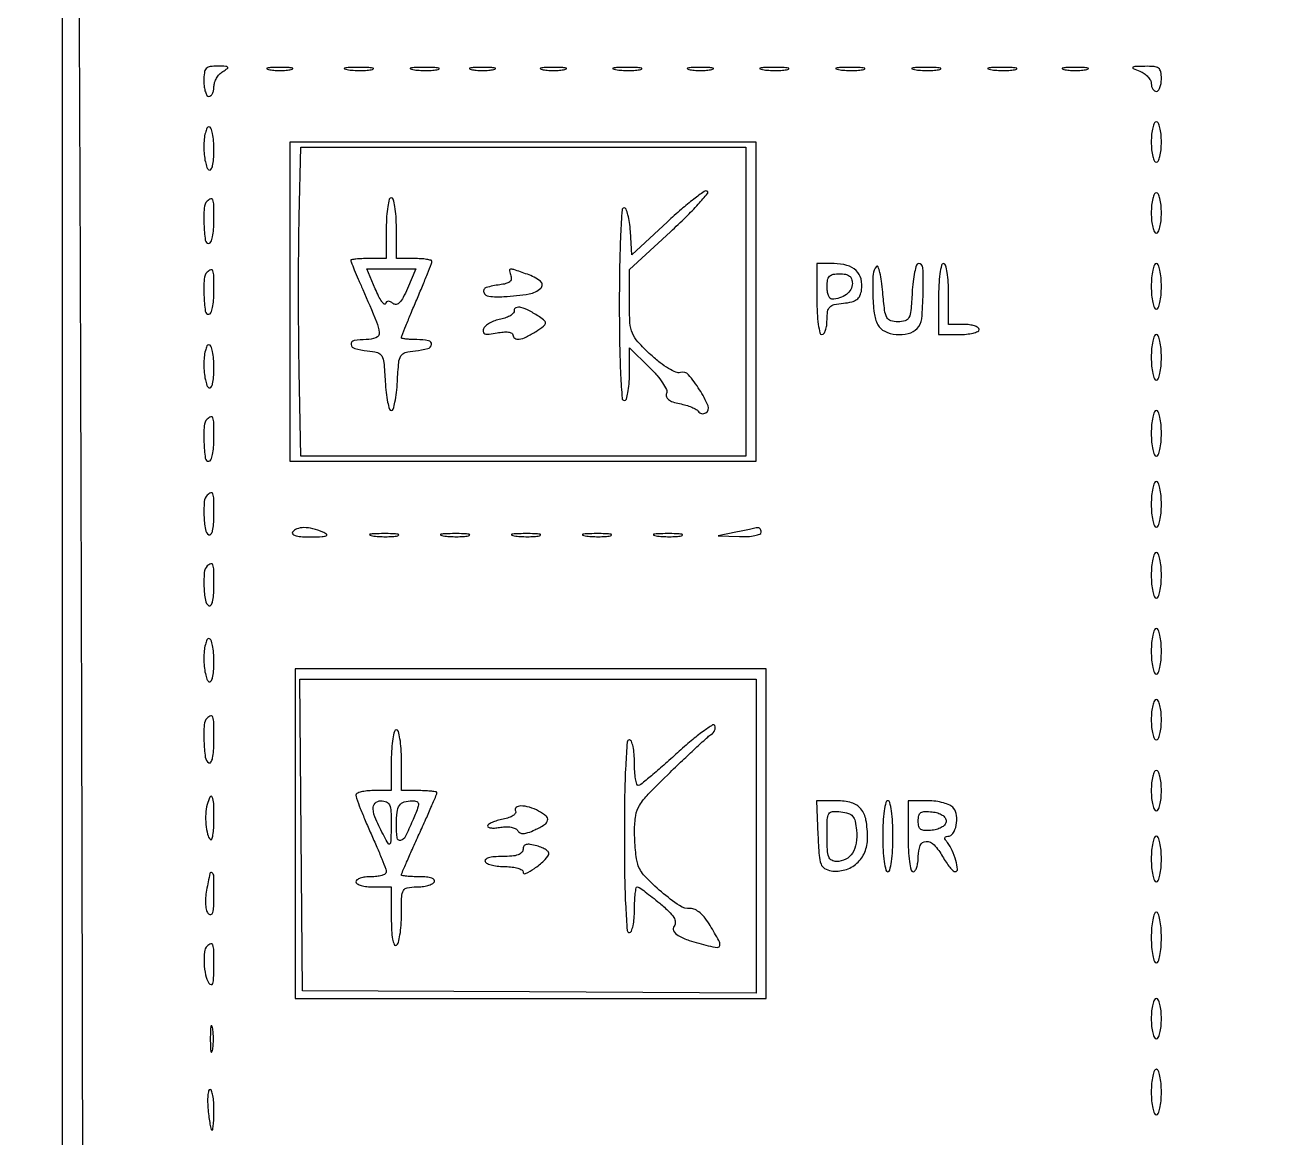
# Model space of a CAD drawing. Header units: millimetres. Extents: x 42961 to 43381, y 28224 to 28521.
# Drawn here: x 43203.65 to 43226.03, y 28339.64 to 28359.36 of the extents above; entities that cross this region are included whole.
import ezdxf

# ---------------------------------------------------------------- set-up
doc = ezdxf.new("R2010")
doc.units = ezdxf.units.MM

msp = doc.modelspace()

# ---------------------------------------------------------------- linework, layer by layer
for points in [[(43210.8, 28375.1), (43210.593, 28374.925, 0.084536), (43210.39, 28374.686, 0.134286), (43210.319, 28374.428, 0.129644), (43210.389, 28374.164, 0.07608), (43210.593, 28373.906, -0.033131), (43210.728, 28373.762, -0.069335), (43210.808, 28373.631, -0.069397), (43210.849, 28373.483, -0.033242), (43210.862, 28373.286), (43210.862, 28372.918), (43207.584, 28372.918), (43204.305, 28372.918), (43204.306, 28347.157), (43204.307, 28321.396), (43221.161, 28321.336, 0.000121), (43228.084, 28321.314, 0.000124), (43234.949, 28321.294, 0.00012), (43240.906, 28321.28, 0.000523), (43244.432, 28321.277), (43250.848, 28321.277)], [(43229.187, 28321.653, -0.000215), (43222.841, 28321.673, -0.000318), (43217.271, 28321.696), (43204.684, 28321.755), (43204.678, 28335.01, 0.000338), (43204.671, 28340.97, 0.000211), (43204.655, 28347.953, 0.000212), (43204.634, 28354.834, 0.000386), (43204.61, 28360.457)]]:
    msp.add_lwpolyline(points, format="xyb")
for points in [[(43206.82, 28358.369, 0.031626), (43206.827, 28358.266, 0.048861), (43206.847, 28358.178, 0.06271), (43206.876, 28358.118, 0.254951), (43206.91, 28358.099, 0.187159), (43206.945, 28358.113, 0.089471), (43206.974, 28358.151, 0.069297), (43206.993, 28358.207, 0.049301), (43207, 28358.274, -0.07832), (43207.012, 28358.348, -0.055025), (43207.046, 28358.425, -0.054601), (43207.097, 28358.493, -0.0733), (43207.157, 28358.541, 0.018559), (43207.239, 28358.593, 0.461747), (43207.242, 28358.617, 0.19488), (43207.209, 28358.632, 0.007178), (43207.067, 28358.635, 0.037388), (43206.932, 28358.627, 0.173034), (43206.863, 28358.591, 0.158172), (43206.829, 28358.518, 0.029893)], [(43207.966, 28358.575, 0.029693), (43208.058, 28358.563, 0.017887), (43208.168, 28358.559, 0.017887), (43208.278, 28358.563, 0.029693), (43208.37, 28358.575, 0.142433), (43208.398, 28358.589, 0.611425), (43208.394, 28358.602, 0.039503), (43208.312, 28358.611, 0.008087), (43208.168, 28358.614, 0.008087), (43208.023, 28358.611, 0.039503), (43207.942, 28358.602, 0.611425), (43207.938, 28358.589, 0.142433)], [(43209.359, 28358.574, 0.022548), (43209.469, 28358.562, 0.015659), (43209.593, 28358.559, 0.015827), (43209.713, 28358.563, 0.031163), (43209.808, 28358.575, 0.248898), (43209.825, 28358.589, 0.49082), (43209.818, 28358.602, 0.030832), (43209.721, 28358.611, 0.00738), (43209.56, 28358.612, 0.006817), (43209.399, 28358.61, 0.040183), (43209.315, 28358.601, 0.720633), (43209.314, 28358.588, 0.075924)], [(43210.526, 28358.574, 0.022548), (43210.636, 28358.562, 0.015659), (43210.761, 28358.559, 0.015827), (43210.881, 28358.563, 0.031163), (43210.975, 28358.575, 0.248898), (43210.993, 28358.589, 0.49082), (43210.985, 28358.602, 0.030832), (43210.889, 28358.611, 0.00738), (43210.727, 28358.612, 0.006817), (43210.567, 28358.61, 0.040183), (43210.483, 28358.601, 0.720633), (43210.481, 28358.588, 0.075924)], [(43211.558, 28358.575, 0.029693), (43211.65, 28358.563, 0.017887), (43211.76, 28358.559, 0.017887), (43211.87, 28358.563, 0.029693), (43211.962, 28358.575, 0.142433), (43211.99, 28358.589, 0.611425), (43211.986, 28358.602, 0.039503), (43211.905, 28358.611, 0.008087), (43211.76, 28358.614, 0.008087), (43211.615, 28358.611, 0.039503), (43211.534, 28358.602, 0.611425), (43211.53, 28358.589, 0.142433)], [(43212.815, 28358.575, 0.029693), (43212.907, 28358.563, 0.017887), (43213.017, 28358.559, 0.017887), (43213.127, 28358.563, 0.029693), (43213.219, 28358.575, 0.142433), (43213.247, 28358.589, 0.611425), (43213.243, 28358.602, 0.039503), (43213.162, 28358.611, 0.008087), (43213.017, 28358.614, 0.008087), (43212.873, 28358.611, 0.039503), (43212.791, 28358.602, 0.611425), (43212.787, 28358.589, 0.142433)], [(43214.119, 28358.574, 0.022548), (43214.229, 28358.562, 0.015659), (43214.353, 28358.559, 0.015827), (43214.473, 28358.563, 0.031163), (43214.568, 28358.575, 0.248898), (43214.585, 28358.589, 0.49082), (43214.578, 28358.602, 0.030832), (43214.481, 28358.611, 0.00738), (43214.32, 28358.612, 0.006817), (43214.159, 28358.61, 0.040183), (43214.075, 28358.601, 0.720633), (43214.074, 28358.588, 0.075924)], [(43215.42, 28358.575, 0.029693), (43215.512, 28358.563, 0.017887), (43215.622, 28358.559, 0.017887), (43215.732, 28358.563, 0.029693), (43215.824, 28358.575, 0.142433), (43215.852, 28358.589, 0.611425), (43215.848, 28358.602, 0.039503), (43215.767, 28358.611, 0.008087), (43215.622, 28358.614, 0.008087), (43215.477, 28358.611, 0.039503), (43215.396, 28358.602, 0.611425), (43215.392, 28358.589, 0.142433)], [(43216.723, 28358.574, 0.022548), (43216.833, 28358.562, 0.015659), (43216.958, 28358.559, 0.015827), (43217.078, 28358.563, 0.031163), (43217.172, 28358.575, 0.248898), (43217.19, 28358.589, 0.49082), (43217.182, 28358.602, 0.030832), (43217.086, 28358.611, 0.00738), (43216.924, 28358.612, 0.006817), (43216.764, 28358.61, 0.040183), (43216.68, 28358.601, 0.720633), (43216.678, 28358.588, 0.075924)], [(43218.071, 28358.574, 0.022548), (43218.18, 28358.562, 0.015659), (43218.305, 28358.559, 0.015827), (43218.425, 28358.563, 0.031163), (43218.52, 28358.575, 0.248898), (43218.537, 28358.589, 0.49082), (43218.53, 28358.602, 0.030832), (43218.433, 28358.611, 0.00738), (43218.271, 28358.612, 0.006817), (43218.111, 28358.61, 0.040183), (43218.027, 28358.601, 0.720633), (43218.025, 28358.588, 0.075924)], [(43219.418, 28358.574, 0.022548), (43219.527, 28358.562, 0.015659), (43219.652, 28358.559, 0.015827), (43219.772, 28358.563, 0.031163), (43219.867, 28358.575, 0.248898), (43219.884, 28358.589, 0.49082), (43219.877, 28358.602, 0.030832), (43219.78, 28358.611, 0.00738), (43219.619, 28358.612, 0.006817), (43219.458, 28358.61, 0.040183), (43219.374, 28358.601, 0.720633), (43219.373, 28358.588, 0.075924)], [(43220.765, 28358.574, 0.022548), (43220.875, 28358.562, 0.015659), (43220.999, 28358.559, 0.015827), (43221.119, 28358.563, 0.031163), (43221.214, 28358.575, 0.248898), (43221.231, 28358.589, 0.49082), (43221.224, 28358.602, 0.030832), (43221.127, 28358.611, 0.00738), (43220.966, 28358.612, 0.006817), (43220.805, 28358.61, 0.040183), (43220.721, 28358.601, 0.720633), (43220.72, 28358.588, 0.075924)], [(43222.066, 28358.575, 0.029693), (43222.158, 28358.563, 0.017887), (43222.268, 28358.559, 0.017887), (43222.378, 28358.563, 0.029693), (43222.47, 28358.575, 0.142433), (43222.498, 28358.589, 0.611425), (43222.494, 28358.602, 0.039503), (43222.413, 28358.611, 0.008087), (43222.268, 28358.614, 0.008087), (43222.123, 28358.611, 0.039503), (43222.042, 28358.602, 0.611425), (43222.038, 28358.589, 0.142433)], [(43223.413, 28358.546, -0.05432), (43223.49, 28358.504, -0.056546), (43223.556, 28358.448, -0.062859), (43223.6, 28358.385, -0.124258), (43223.615, 28358.327, 0.063424), (43223.622, 28358.274, 0.081398), (43223.642, 28358.23, 0.098417), (43223.671, 28358.2, 0.151176), (43223.705, 28358.189, 0.226478), (43223.739, 28358.206, 0.074992), (43223.768, 28358.255, 0.057076), (43223.788, 28358.328, 0.038131), (43223.795, 28358.414, 0.047982), (43223.783, 28358.535, 0.186024), (43223.744, 28358.598, 0.14218), (43223.665, 28358.628, 0.024478), (43223.503, 28358.632, 0.003296), (43223.321, 28358.628, 0.186193), (43223.29, 28358.615, 0.532672), (43223.293, 28358.596, 0.008153)], [(43206.82, 28357.206, 0.023552), (43206.827, 28357.067, 0.030444), (43206.847, 28356.94, 0.031293), (43206.875, 28356.84, 0.17067), (43206.91, 28356.797, 0.397171), (43206.947, 28356.805, 0.091154), (43206.976, 28356.868, 0.045191), (43206.994, 28356.985, 0.016966), (43207, 28357.151, 0.020671), (43206.994, 28357.308, 0.033326), (43206.974, 28357.44, 0.036254), (43206.945, 28357.536, 0.312055), (43206.91, 28357.56, 0.293924), (43206.875, 28357.538, 0.044731), (43206.847, 28357.456, 0.038191), (43206.827, 28357.342, 0.023957)], [(43223.615, 28357.291, 0.023598), (43223.622, 28357.153, 0.037669), (43223.642, 28357.037, 0.04382), (43223.67, 28356.954, 0.295869), (43223.705, 28356.932, 0.295869), (43223.74, 28356.954, 0.04382), (43223.768, 28357.037, 0.037669), (43223.788, 28357.153, 0.023598), (43223.795, 28357.291, 0.023598), (43223.788, 28357.429, 0.037669), (43223.768, 28357.545, 0.04382), (43223.74, 28357.628, 0.295869), (43223.705, 28357.65, 0.295869), (43223.67, 28357.628, 0.04382), (43223.642, 28357.545, 0.037669), (43223.622, 28357.429, 0.023598)], [(43216.43, 28354.462), (43216.43, 28351.723), (43212.484, 28351.723), (43208.539, 28351.723), (43208.51, 28353.229, -0.002862), (43208.502, 28353.896, -0.001941), (43208.499, 28354.655, -0.001955), (43208.502, 28355.389, -0.003913), (43208.511, 28355.968), (43208.541, 28357.201), (43212.486, 28357.201), (43216.43, 28357.201)], [(43215.038, 28355.877), (43214.409, 28355.291), (43214.382, 28355.707, 0.019102), (43214.365, 28355.867, 0.030348), (43214.338, 28356.001, 0.030845), (43214.304, 28356.1, 0.30497), (43214.27, 28356.123, 0.396114), (43214.233, 28356.089, 0.00312), (43214.209, 28355.65, 0.008334), (43214.191, 28355.108, 0.004093), (43214.185, 28354.417, 0.003821), (43214.191, 28353.693, 0.009325), (43214.209, 28353.16, 0.004385), (43214.234, 28352.749, 0.393821), (43214.275, 28352.711, 0.32664), (43214.31, 28352.736, 0.029522), (43214.338, 28352.848, 0.029392), (43214.358, 28352.999, 0.01809), (43214.365, 28353.178), (43214.365, 28353.645), (43214.717, 28353.301, -0.02238), (43214.85, 28353.159, -0.032609), (43214.953, 28353.021, -0.034842), (43215.019, 28352.903, -0.203882), (43215.021, 28352.834, 0.173831), (43215.02, 28352.776, 0.14914), (43215.055, 28352.727, 0.08535), (43215.133, 28352.686, 0.029657), (43215.255, 28352.654, -0.021957), (43215.366, 28352.626, -0.026283), (43215.468, 28352.591, -0.026489), (43215.549, 28352.552, -0.130985), (43215.585, 28352.518, 0.106686), (43215.61, 28352.492, 0.099435), (43215.645, 28352.477, 0.095973), (43215.684, 28352.477, 0.091883), (43215.72, 28352.491, 0.371449), (43215.759, 28352.614, 0.039406), (43215.608, 28352.901, 0.038231), (43215.41, 28353.167, 0.297656), (43215.268, 28353.207, -0.17592), (43215.189, 28353.211, -0.035434), (43215.06, 28353.275, -0.032016), (43214.908, 28353.379, -0.020856), (43214.746, 28353.517, -0.017586), (43214.513, 28353.749, -0.091507), (43214.416, 28353.901, -0.083761), (43214.374, 28354.084, -0.013433), (43214.365, 28354.451), (43214.365, 28355.031), (43215.092, 28355.701, 0.008168), (43215.366, 28355.961, 0.014088), (43215.584, 28356.188, 0.008103), (43215.75, 28356.376, 0.462554), (43215.744, 28356.417, 0.298791), (43215.691, 28356.415, 0.00881), (43215.505, 28356.278, 0.01491), (43215.285, 28356.099, 0.009393)], [(43223.615, 28356.034, 0.023598), (43223.622, 28355.896, 0.037669), (43223.642, 28355.78, 0.04382), (43223.67, 28355.697, 0.295869), (43223.705, 28355.674, 0.295869), (43223.74, 28355.697, 0.04382), (43223.768, 28355.78, 0.037669), (43223.788, 28355.896, 0.023598), (43223.795, 28356.034, 0.023598), (43223.788, 28356.171, 0.037669), (43223.768, 28356.287, 0.04382), (43223.74, 28356.37, 0.295869), (43223.705, 28356.393, 0.295869), (43223.67, 28356.37, 0.04382), (43223.642, 28356.287, 0.037669), (43223.622, 28356.171, 0.023598)], [(43206.88, 28356.243, 0.183501), (43206.825, 28356.12, 0.024868), (43206.822, 28355.833, 0.021944), (43206.846, 28355.551, 0.377276), (43206.91, 28355.495, 0.31052), (43206.945, 28355.519, 0.036969), (43206.974, 28355.613, 0.033738), (43206.994, 28355.744, 0.020945), (43207, 28355.899, 0.005487), (43206.997, 28356.17, 0.078357), (43206.98, 28356.265, 0.418163), (43206.943, 28356.283, 0.109736)], [(43210.054, 28355.764), (43210.054, 28355.225), (43209.739, 28355.225, 0.010069), (43209.619, 28355.223, 0.016657), (43209.517, 28355.215, 0.010619), (43209.437, 28355.205, 0.371111), (43209.425, 28355.192, 0.096511), (43209.43, 28355.167, 0.001324), (43209.487, 28355.026, 0.003678), (43209.556, 28354.863, 0.002405), (43209.637, 28354.675, -0.004622), (43209.881, 28354.106, -0.081412), (43209.928, 28353.912, -0.325817), (43209.871, 28353.821, -0.095784), (43209.7, 28353.788, 0.041043), (43209.484, 28353.771, 0.390753), (43209.432, 28353.704, 0.320616), (43209.494, 28353.631, 0.037595), (43209.717, 28353.592, -0.039346), (43209.896, 28353.56, -0.199512), (43209.974, 28353.501, -0.111137), (43210.012, 28353.382, -0.008706), (43210.036, 28353.047, 0.014666), (43210.052, 28352.849, 0.023752), (43210.078, 28352.683, 0.020326), (43210.11, 28352.556, 0.332429), (43210.143, 28352.531, 0.332429), (43210.177, 28352.556, 0.020326), (43210.208, 28352.683, 0.023752), (43210.235, 28352.849, 0.014666), (43210.251, 28353.047, -0.008706), (43210.275, 28353.382, -0.111137), (43210.312, 28353.501, -0.199512), (43210.391, 28353.56, -0.039346), (43210.57, 28353.592, 0.038009), (43210.791, 28353.63, 0.31177), (43210.855, 28353.703, 0.397992), (43210.805, 28353.77, 0.04241), (43210.593, 28353.788, -0.012373), (43210.489, 28353.791, -0.020383), (43210.402, 28353.799, -0.015477), (43210.335, 28353.81, -0.358776), (43210.323, 28353.824, -0.095173), (43210.328, 28353.85, -0.000874), (43210.402, 28354.035, -0.002934), (43210.489, 28354.247, -0.001887), (43210.593, 28354.493, 0.002645), (43210.696, 28354.739, 0.003999), (43210.783, 28354.954, 0.001598), (43210.855, 28355.14, 0.092602), (43210.862, 28355.176, 0.344726), (43210.847, 28355.195, 0.021431), (43210.77, 28355.211, 0.02441), (43210.668, 28355.222, 0.014899), (43210.548, 28355.225), (43210.233, 28355.225), (43210.233, 28355.764, 0.015416), (43210.227, 28355.972, 0.025878), (43210.207, 28356.146, 0.024068), (43210.179, 28356.276, 0.339565), (43210.143, 28356.303, 0.339565), (43210.108, 28356.276, 0.024068), (43210.08, 28356.146, 0.025878), (43210.06, 28355.972, 0.015416)], [(43206.88, 28354.986, 0.183501), (43206.825, 28354.863, 0.024868), (43206.822, 28354.576, 0.021944), (43206.846, 28354.294, 0.377276), (43206.91, 28354.237, 0.31052), (43206.945, 28354.261, 0.036969), (43206.974, 28354.356, 0.033738), (43206.994, 28354.487, 0.020945), (43207, 28354.642, 0.005487), (43206.997, 28354.913, 0.078357), (43206.98, 28355.008, 0.418163), (43206.943, 28355.025, 0.109736)], [(43210.429, 28354.694, -0.019027), (43210.354, 28354.535, -0.070934), (43210.29, 28354.445, -0.156464), (43210.231, 28354.414, -0.223546), (43210.175, 28354.428, 0.049307), (43210.129, 28354.46, 0.130726), (43210.09, 28354.469, 0.186056), (43210.06, 28354.457, 0.119333), (43210.04, 28354.425, -0.528228), (43210.016, 28354.419, -0.065669), (43209.974, 28354.466, -0.034232), (43209.918, 28354.56, -0.015514), (43209.858, 28354.691), (43209.708, 28355.046), (43210.143, 28355.046), (43210.579, 28355.046)], [(43212.264, 28354.918, -0.138892), (43212.269, 28354.859, -0.180458), (43212.242, 28354.813, -0.106063), (43212.176, 28354.781, -0.032795), (43212.066, 28354.76, 0.043188), (43211.825, 28354.711, 0.426456), (43211.782, 28354.628, 0.294597), (43211.874, 28354.556, 0.037386), (43212.138, 28354.551, 0.024765), (43212.588, 28354.599, 0.152318), (43212.794, 28354.7, 0.461658), (43212.788, 28354.822, 0.079252), (43212.555, 28354.947, 0.003008), (43212.313, 28355.03, 0.106478), (43212.254, 28355.036, 0.451463), (43212.236, 28355.01, 0.035016)], [(43217.688, 28354.507, 0.01259), (43217.694, 28354.259, 0.022889), (43217.713, 28354.058, 0.020168), (43217.741, 28353.907, 0.350432), (43217.777, 28353.878, 0.251687), (43217.812, 28353.897, 0.064169), (43217.841, 28353.956, 0.04978), (43217.861, 28354.041, 0.032325), (43217.867, 28354.142, -0.037122), (43217.878, 28354.289, -0.160604), (43217.917, 28354.366, -0.144937), (43217.996, 28354.409, -0.028393), (43218.159, 28354.434, 0.033179), (43218.305, 28354.458, 0.101125), (43218.396, 28354.499, 0.129056), (43218.451, 28354.567, 0.071288), (43218.48, 28354.669, 0.097682), (43218.47, 28354.864, 0.141078), (43218.383, 28355.013, 0.124226), (43218.22, 28355.105, 0.066885), (43217.991, 28355.136), (43217.688, 28355.136)], [(43218.743, 28355.084, 0.182834), (43218.683, 28354.949, 0.020007), (43218.678, 28354.605, 0.024097), (43218.703, 28354.258, 0.09282), (43218.769, 28354.052, 0.16151), (43218.89, 28353.936, 0.086366), (43219.093, 28353.881, 0.083939), (43219.308, 28353.897, 0.137026), (43219.466, 28353.986, 0.175066), (43219.546, 28354.157, 0.018161), (43219.571, 28354.608, 0.014806), (43219.567, 28355.06, 0.402634), (43219.488, 28355.136, 0.327985), (43219.453, 28355.11, 0.022258), (43219.42, 28354.984, 0.025011), (43219.393, 28354.817, 0.015483), (43219.376, 28354.619, -0.008709), (43219.354, 28354.304, -0.091807), (43219.32, 28354.179, -0.207966), (43219.252, 28354.122, -0.074507), (43219.125, 28354.103, -0.078076), (43218.997, 28354.123, -0.198766), (43218.927, 28354.182, -0.088533), (43218.888, 28354.31, -0.008931), (43218.855, 28354.628, 0.013038), (43218.833, 28354.824, 0.025909), (43218.804, 28354.978, 0.033726), (43218.772, 28355.078, 0.542111)], [(43219.843, 28354.507), (43219.843, 28353.878), (43220.202, 28353.878, 0.023598), (43220.34, 28353.885, 0.037669), (43220.456, 28353.905, 0.04382), (43220.539, 28353.933, 0.295869), (43220.562, 28353.968, 0.254951), (43220.543, 28354.002, 0.06271), (43220.482, 28354.031, 0.048861), (43220.395, 28354.051, 0.031626), (43220.292, 28354.058), (43220.023, 28354.058), (43220.023, 28354.597, 0.015416), (43220.016, 28354.805, 0.025878), (43219.997, 28354.978, 0.024068), (43219.968, 28355.108, 0.339565), (43219.933, 28355.136, 0.350432), (43219.896, 28355.106, 0.020168), (43219.869, 28354.956, 0.022889), (43219.849, 28354.754, 0.01259)], [(43223.615, 28354.731, 0.020945), (43223.622, 28354.576, 0.033738), (43223.642, 28354.446, 0.036969), (43223.67, 28354.351, 0.31052), (43223.705, 28354.327, 0.31052), (43223.74, 28354.351, 0.036969), (43223.768, 28354.446, 0.033738), (43223.788, 28354.576, 0.020945), (43223.795, 28354.731, 0.020945), (43223.788, 28354.886, 0.033738), (43223.768, 28355.017, 0.036969), (43223.74, 28355.112, 0.31052), (43223.705, 28355.136, 0.31052), (43223.67, 28355.112, 0.036969), (43223.642, 28355.017, 0.033738), (43223.622, 28354.886, 0.020945)], [(43218.316, 28354.786, -0.128078), (43218.288, 28354.678, -0.103021), (43218.21, 28354.588, -0.090126), (43218.091, 28354.528, -0.0729), (43217.95, 28354.507, -0.239948), (43217.918, 28354.523, -0.069316), (43217.891, 28354.573, -0.053132), (43217.873, 28354.645, -0.03493), (43217.867, 28354.731, -0.045527), (43217.878, 28354.845, -0.152009), (43217.912, 28354.911, -0.152009), (43217.978, 28354.946, -0.045527), (43218.092, 28354.956, -0.045088), (43218.196, 28354.946, -0.117503), (43218.264, 28354.916, -0.146188), (43218.303, 28354.864, -0.085724)], [(43212.322, 28354.307, -0.22929), (43212.311, 28354.263, -0.075838), (43212.261, 28354.218, -0.057332), (43212.181, 28354.179, -0.037974), (43212.082, 28354.153, 0.039997), (43211.978, 28354.124, 0.04411), (43211.884, 28354.08, 0.04886), (43211.812, 28354.029, 0.133252), (43211.778, 28353.977, 0.133951), (43211.775, 28353.92, 0.27585), (43211.804, 28353.889, 0.104066), (43211.876, 28353.884, 0.016345), (43212.017, 28353.907, -0.026474), (43212.129, 28353.923, -0.050588), (43212.219, 28353.922, -0.075264), (43212.279, 28353.906, -0.298317), (43212.299, 28353.876, 0.246389), (43212.332, 28353.813, 0.189213), (43212.409, 28353.795, 0.082191), (43212.537, 28353.836, 0.02713), (43212.709, 28353.935, 0.012796), (43212.843, 28354.028, 0.174872), (43212.875, 28354.076, 0.280706), (43212.861, 28354.122, 0.032623), (43212.773, 28354.19, 0.026424), (43212.591, 28354.299, 0.058426), (43212.441, 28354.357, 0.136682), (43212.352, 28354.355, 0.388943)], [(43223.615, 28353.474, 0.020945), (43223.622, 28353.319, 0.033738), (43223.642, 28353.189, 0.036969), (43223.67, 28353.094, 0.31052), (43223.705, 28353.07, 0.31052), (43223.74, 28353.094, 0.036969), (43223.768, 28353.189, 0.033738), (43223.788, 28353.319, 0.020945), (43223.795, 28353.474, 0.020945), (43223.788, 28353.629, 0.033738), (43223.768, 28353.759, 0.036969), (43223.74, 28353.854, 0.31052), (43223.705, 28353.878, 0.31052), (43223.67, 28353.854, 0.036969), (43223.642, 28353.759, 0.033738), (43223.622, 28353.629, 0.020945)], [(43206.82, 28353.345, 0.023552), (43206.827, 28353.205, 0.030444), (43206.847, 28353.078, 0.031293), (43206.875, 28352.978, 0.17067), (43206.91, 28352.935, 0.397171), (43206.947, 28352.943, 0.091154), (43206.976, 28353.006, 0.045191), (43206.994, 28353.123, 0.016966), (43207, 28353.289, 0.020671), (43206.994, 28353.446, 0.033326), (43206.974, 28353.578, 0.036254), (43206.945, 28353.674, 0.312055), (43206.91, 28353.699, 0.293924), (43206.875, 28353.676, 0.044731), (43206.847, 28353.595, 0.038191), (43206.827, 28353.48, 0.023957)], [(43206.88, 28352.381, 0.183501), (43206.825, 28352.259, 0.024868), (43206.822, 28351.971, 0.021944), (43206.846, 28351.689, 0.377276), (43206.91, 28351.633, 0.31052), (43206.945, 28351.657, 0.036969), (43206.974, 28351.752, 0.033738), (43206.994, 28351.882, 0.020945), (43207, 28352.037, 0.005487), (43206.997, 28352.308, 0.078357), (43206.98, 28352.403, 0.418163), (43206.943, 28352.421, 0.109736)], [(43223.615, 28352.127, 0.020945), (43223.622, 28351.972, 0.033738), (43223.642, 28351.841, 0.036969), (43223.67, 28351.747, 0.31052), (43223.705, 28351.723, 0.31052), (43223.74, 28351.747, 0.036969), (43223.768, 28351.841, 0.033738), (43223.788, 28351.972, 0.020945), (43223.795, 28352.127, 0.020945), (43223.788, 28352.282, 0.033738), (43223.768, 28352.412, 0.036969), (43223.74, 28352.507, 0.31052), (43223.705, 28352.531, 0.31052), (43223.67, 28352.507, 0.036969), (43223.642, 28352.412, 0.033738), (43223.622, 28352.282, 0.020945)], [(43223.615, 28350.869, 0.020945), (43223.622, 28350.715, 0.033738), (43223.642, 28350.584, 0.036969), (43223.67, 28350.489, 0.31052), (43223.705, 28350.465, 0.31052), (43223.74, 28350.489, 0.036969), (43223.768, 28350.584, 0.033738), (43223.788, 28350.715, 0.020945), (43223.795, 28350.869, 0.020945), (43223.788, 28351.024, 0.033738), (43223.768, 28351.155, 0.036969), (43223.74, 28351.25, 0.31052), (43223.705, 28351.274, 0.31052), (43223.67, 28351.25, 0.036969), (43223.642, 28351.155, 0.033738), (43223.622, 28351.024, 0.020945)], [(43206.88, 28351.034, 0.178772), (43206.827, 28350.918, 0.030087), (43206.823, 28350.671, 0.028841), (43206.847, 28350.425, 0.218208), (43206.91, 28350.331, 0.397171), (43206.947, 28350.338, 0.091154), (43206.976, 28350.401, 0.045191), (43206.994, 28350.518, 0.016966), (43207, 28350.685, 0.005399), (43206.997, 28350.959, 0.07726), (43206.98, 28351.055, 0.417401), (43206.943, 28351.073, 0.111586)], [(43208.392, 28350.376, 0.385906), (43208.399, 28350.34, 0.101452), (43208.456, 28350.312, 0.048072), (43208.567, 28350.295, 0.017733), (43208.724, 28350.292, 0.006625), (43208.92, 28350.298, 0.085199), (43208.991, 28350.313, 0.580976), (43208.995, 28350.338, 0.062003), (43208.931, 28350.376, 0.039659), (43208.753, 28350.436, 0.061905), (43208.593, 28350.456, 0.080653), (43208.468, 28350.435, 0.175599)], [(43209.808, 28350.311, 0.022548), (43209.918, 28350.3, 0.015659), (43210.042, 28350.296, 0.015827), (43210.162, 28350.3, 0.031163), (43210.257, 28350.312, 0.248898), (43210.274, 28350.326, 0.49082), (43210.267, 28350.339, 0.030832), (43210.17, 28350.348, 0.00738), (43210.009, 28350.35, 0.006817), (43209.848, 28350.347, 0.040183), (43209.765, 28350.338, 0.720633), (43209.763, 28350.325, 0.075924)], [(43211.065, 28350.311, 0.022548), (43211.175, 28350.3, 0.015659), (43211.3, 28350.296, 0.015827), (43211.42, 28350.3, 0.031163), (43211.514, 28350.312, 0.248898), (43211.532, 28350.326, 0.49082), (43211.524, 28350.339, 0.030832), (43211.427, 28350.348, 0.00738), (43211.266, 28350.35, 0.006817), (43211.105, 28350.347, 0.040183), (43211.022, 28350.338, 0.720633), (43211.02, 28350.325, 0.075924)], [(43212.323, 28350.311, 0.022548), (43212.432, 28350.3, 0.015659), (43212.557, 28350.296, 0.015827), (43212.677, 28350.3, 0.031163), (43212.772, 28350.312, 0.248898), (43212.789, 28350.326, 0.49082), (43212.782, 28350.339, 0.030832), (43212.685, 28350.348, 0.00738), (43212.523, 28350.35, 0.006817), (43212.363, 28350.347, 0.040183), (43212.279, 28350.338, 0.720633), (43212.278, 28350.325, 0.075924)], [(43213.58, 28350.311, 0.022548), (43213.69, 28350.3, 0.015659), (43213.814, 28350.296, 0.015827), (43213.934, 28350.3, 0.031163), (43214.029, 28350.312, 0.248898), (43214.046, 28350.326, 0.49082), (43214.039, 28350.339, 0.030832), (43213.942, 28350.348, 0.00738), (43213.781, 28350.35, 0.006817), (43213.62, 28350.347, 0.040183), (43213.537, 28350.338, 0.720633), (43213.535, 28350.325, 0.075924)], [(43214.837, 28350.311, 0.022548), (43214.947, 28350.3, 0.015659), (43215.072, 28350.296, 0.015827), (43215.192, 28350.3, 0.031163), (43215.286, 28350.312, 0.248898), (43215.304, 28350.326, 0.49082), (43215.296, 28350.339, 0.030832), (43215.2, 28350.348, 0.00738), (43215.038, 28350.35, 0.006817), (43214.878, 28350.347, 0.040183), (43214.794, 28350.338, 0.720633), (43214.792, 28350.325, 0.075924)], [(43216.251, 28350.376), (43215.936, 28350.309), (43216.318, 28350.298, 0.022182), (43216.464, 28350.299, 0.035964), (43216.588, 28350.316, 0.041145), (43216.676, 28350.341, 0.310641), (43216.7, 28350.376, 0.075342), (43216.695, 28350.409, 0.103263), (43216.68, 28350.435, 0.122304), (43216.658, 28350.451, 0.137191), (43216.632, 28350.454, 0.006285), (43216.59, 28350.446, 0.000664), (43216.492, 28350.426, 0.000821), (43216.376, 28350.402, 0.000659)], [(43223.615, 28349.612, 0.020945), (43223.622, 28349.457, 0.033738), (43223.642, 28349.327, 0.036969), (43223.67, 28349.232, 0.31052), (43223.705, 28349.208, 0.31052), (43223.74, 28349.232, 0.036969), (43223.768, 28349.327, 0.033738), (43223.788, 28349.457, 0.020945), (43223.795, 28349.612, 0.020945), (43223.788, 28349.767, 0.033738), (43223.768, 28349.898, 0.036969), (43223.74, 28349.992, 0.31052), (43223.705, 28350.016, 0.31052), (43223.67, 28349.992, 0.036969), (43223.642, 28349.898, 0.033738), (43223.622, 28349.767, 0.020945)], [(43206.88, 28349.777, 0.178772), (43206.827, 28349.661, 0.030087), (43206.823, 28349.413, 0.028841), (43206.847, 28349.168, 0.218208), (43206.91, 28349.073, 0.397171), (43206.947, 28349.081, 0.091154), (43206.976, 28349.144, 0.045191), (43206.994, 28349.261, 0.016966), (43207, 28349.427, 0.005399), (43206.997, 28349.702, 0.07726), (43206.98, 28349.798, 0.417401), (43206.943, 28349.816, 0.111586)], [(43223.615, 28348.265, 0.020945), (43223.622, 28348.11, 0.033738), (43223.642, 28347.98, 0.036969), (43223.67, 28347.885, 0.31052), (43223.705, 28347.861, 0.31052), (43223.74, 28347.885, 0.036969), (43223.768, 28347.98, 0.033738), (43223.788, 28348.11, 0.020945), (43223.795, 28348.265, 0.020945), (43223.788, 28348.42, 0.033738), (43223.768, 28348.55, 0.036969), (43223.74, 28348.645, 0.31052), (43223.705, 28348.669, 0.31052), (43223.67, 28348.645, 0.036969), (43223.642, 28348.55, 0.033738), (43223.622, 28348.42, 0.020945)], [(43206.82, 28348.136, 0.023552), (43206.827, 28347.996, 0.030444), (43206.847, 28347.869, 0.031293), (43206.875, 28347.769, 0.17067), (43206.91, 28347.726, 0.397171), (43206.947, 28347.734, 0.091154), (43206.976, 28347.797, 0.045191), (43206.994, 28347.914, 0.016966), (43207, 28348.08, 0.020671), (43206.994, 28348.237, 0.033326), (43206.974, 28348.369, 0.036254), (43206.945, 28348.465, 0.312055), (43206.91, 28348.489, 0.293924), (43206.875, 28348.467, 0.044731), (43206.847, 28348.386, 0.038191), (43206.827, 28348.271, 0.023957)], [(43223.615, 28347.053, 0.023598), (43223.622, 28346.915, 0.037669), (43223.642, 28346.799, 0.04382), (43223.67, 28346.716, 0.295869), (43223.705, 28346.693, 0.295869), (43223.74, 28346.716, 0.04382), (43223.768, 28346.799, 0.037669), (43223.788, 28346.915, 0.023598), (43223.795, 28347.053, 0.023598), (43223.788, 28347.19, 0.037669), (43223.768, 28347.306, 0.04382), (43223.74, 28347.389, 0.295869), (43223.705, 28347.412, 0.295869), (43223.67, 28347.389, 0.04382), (43223.642, 28347.306, 0.037669), (43223.622, 28347.19, 0.023598)], [(43206.88, 28347.082, 0.18352), (43206.826, 28346.961, 0.024284), (43206.823, 28346.674, 0.022912), (43206.846, 28346.388, 0.225686), (43206.91, 28346.289, 0.420328), (43206.947, 28346.298, 0.077973), (43206.976, 28346.371, 0.040398), (43206.994, 28346.502, 0.014995), (43207, 28346.688, 0.00475), (43206.997, 28346.992, 0.069039), (43206.98, 28347.098, 0.409109), (43206.942, 28347.119, 0.127723)], [(43215.218, 28346.467, -0.004694), (43214.972, 28346.246, -0.007144), (43214.754, 28346.06, -0.003127), (43214.566, 28345.905, -0.158321), (43214.522, 28345.888, -0.353833), (43214.495, 28345.908, -0.024088), (43214.474, 28346.005, -0.025974), (43214.459, 28346.134, -0.015678), (43214.454, 28346.289, 0.020945), (43214.448, 28346.444, 0.033738), (43214.428, 28346.575, 0.036969), (43214.399, 28346.669, 0.31052), (43214.365, 28346.693, 0.393821), (43214.324, 28346.655, 0.004385), (43214.298, 28346.244, 0.009325), (43214.28, 28345.711, 0.003821), (43214.275, 28344.987, 0.003821), (43214.28, 28344.263, 0.009325), (43214.298, 28343.729, 0.004385), (43214.324, 28343.319, 0.393821), (43214.365, 28343.28, 0.31052), (43214.399, 28343.304, 0.036969), (43214.428, 28343.399, 0.033738), (43214.448, 28343.53, 0.020945), (43214.454, 28343.685, -0.011835), (43214.458, 28343.84, -0.019517), (43214.469, 28343.97, -0.014286), (43214.485, 28344.072, -0.361706), (43214.505, 28344.089, -0.153424), (43214.538, 28344.079, -0.00572), (43214.643, 28344.003, -0.009896), (43214.766, 28343.909, -0.006747), (43214.903, 28343.798, -0.016377), (43215.064, 28343.653, -0.061275), (43215.151, 28343.547, -0.120519), (43215.178, 28343.465, -0.196229), (43215.156, 28343.395, 0.305109), (43215.148, 28343.311, 0.139912), (43215.229, 28343.227, 0.055313), (43215.425, 28343.141, 0.014001), (43215.761, 28343.047, 0.031315), (43215.924, 28343.017, 0.420473), (43215.967, 28343.051, 0.152591), (43215.949, 28343.137, 0.006679), (43215.796, 28343.404, 0.03202), (43215.709, 28343.533, 0.050017), (43215.617, 28343.629, 0.061968), (43215.527, 28343.689, 0.135176), (43215.446, 28343.705, -0.169512), (43215.253, 28343.757, -0.026026), (43214.932, 28344, -0.028315), (43214.635, 28344.28, -0.115809), (43214.512, 28344.493, -0.039473), (43214.49, 28344.589, -0.011113), (43214.473, 28344.742, -0.011131), (43214.46, 28344.917, -0.011525), (43214.456, 28345.089, -0.040746), (43214.476, 28345.352, -0.097709), (43214.544, 28345.534, -0.055991), (43214.698, 28345.732, -0.006878), (43215.086, 28346.119, -0.0026), (43215.335, 28346.358, -0.003614), (43215.561, 28346.569, -0.002238), (43215.753, 28346.745, -0.045687), (43215.816, 28346.792, 0.080442), (43215.85, 28346.822, 0.075773), (43215.875, 28346.862, 0.079428), (43215.885, 28346.906, 0.104496), (43215.88, 28346.947, 0.484086), (43215.84, 28346.96, 0.013727), (43215.672, 28346.845, 0.018081), (43215.461, 28346.68, 0.010184)], [(43210.143, 28346.334), (43210.143, 28345.795), (43209.829, 28345.795, 0.024468), (43209.709, 28345.789, 0.038933), (43209.607, 28345.771, 0.046022), (43209.535, 28345.745, 0.291166), (43209.515, 28345.714, 0.090288), (43209.525, 28345.659, 0.004023), (43209.594, 28345.48, 0.006665), (43209.681, 28345.268, 0.004706), (43209.784, 28345.032, -0.004706), (43209.887, 28344.796, -0.006665), (43209.974, 28344.584, -0.004023), (43210.044, 28344.404, -0.090288), (43210.054, 28344.35, -0.269572), (43210.035, 28344.318, -0.056062), (43209.974, 28344.292, -0.0448), (43209.887, 28344.274, -0.02862), (43209.784, 28344.268, 0.031626), (43209.681, 28344.262, 0.048861), (43209.594, 28344.242, 0.06271), (43209.534, 28344.213, 0.254951), (43209.515, 28344.179, 0.277684), (43209.536, 28344.144, 0.052312), (43209.607, 28344.115, 0.042582), (43209.709, 28344.095, 0.027026), (43209.829, 28344.089), (43210.143, 28344.089), (43210.143, 28343.545, 0.012167), (43210.149, 28343.318, 0.033287), (43210.167, 28343.16, 0.058059), (43210.196, 28343.068, 0.455789), (43210.233, 28343.056, 0.194165), (43210.268, 28343.104, 0.021638), (43210.297, 28343.239, 0.023783), (43210.317, 28343.409, 0.017115), (43210.323, 28343.6, -0.00823), (43210.328, 28343.916, -0.116174), (43210.358, 28344.025, -0.229326), (43210.427, 28344.075, -0.043414), (43210.587, 28344.089, 0.031397), (43210.692, 28344.095, 0.037109), (43210.79, 28344.115, 0.040338), (43210.868, 28344.144, 0.146547), (43210.907, 28344.179, 0.336396), (43210.903, 28344.214, 0.125298), (43210.859, 28344.243, 0.059005), (43210.769, 28344.263, 0.023007), (43210.643, 28344.268, -0.00989), (43210.52, 28344.271, -0.016367), (43210.417, 28344.278, -0.010271), (43210.335, 28344.289, -0.37204), (43210.323, 28344.302, -0.102118), (43210.328, 28344.327, -0.000705), (43210.415, 28344.528, -0.002706), (43210.517, 28344.759, -0.001723), (43210.637, 28345.026, 0.002041), (43210.758, 28345.293, 0.00317), (43210.859, 28345.524, 0.000963), (43210.946, 28345.726, 0.101068), (43210.952, 28345.755, 0.361209), (43210.939, 28345.771, 0.014486), (43210.859, 28345.783, 0.019665), (43210.758, 28345.792, 0.011926), (43210.637, 28345.795), (43210.323, 28345.795), (43210.323, 28346.334, 0.015416), (43210.317, 28346.542, 0.025878), (43210.297, 28346.716, 0.024068), (43210.269, 28346.846, 0.339565), (43210.233, 28346.873, 0.339565), (43210.198, 28346.846, 0.024068), (43210.17, 28346.716, 0.025878), (43210.15, 28346.542, 0.015416)], [(43223.615, 28345.795, 0.023598), (43223.622, 28345.657, 0.037669), (43223.642, 28345.541, 0.04382), (43223.67, 28345.458, 0.295869), (43223.705, 28345.436, 0.295869), (43223.74, 28345.458, 0.04382), (43223.768, 28345.541, 0.037669), (43223.788, 28345.657, 0.023598), (43223.795, 28345.795, 0.023598), (43223.788, 28345.933, 0.037669), (43223.768, 28346.049, 0.04382), (43223.74, 28346.132, 0.295869), (43223.705, 28346.154, 0.295869), (43223.67, 28346.132, 0.04382), (43223.642, 28346.049, 0.037669), (43223.622, 28345.933, 0.023598)], [(43206.879, 28345.548, 0.05577), (43206.853, 28345.386, 0.035685), (43206.858, 28345.195, 0.034559), (43206.886, 28345.022, 0.138754), (43206.938, 28344.929, 0.547947), (43206.962, 28344.934, 0.045075), (43206.982, 28345.008, 0.02889), (43206.996, 28345.13, 0.013858), (43207, 28345.286, 0.009503), (43206.995, 28345.569, 0.099136), (43206.968, 28345.682, 0.634199), (43206.929, 28345.682, 0.044472)], [(43210.14, 28345.189, -0.002885), (43210.136, 28344.909, -0.13295), (43210.12, 28344.854, -0.561354), (43210.092, 28344.854, -0.01407), (43210.016, 28344.987, -0.017129), (43209.868, 28345.288, -0.082485), (43209.82, 28345.473, -0.221878), (43209.856, 28345.573, -0.200188), (43209.958, 28345.616, -0.097621), (43210.056, 28345.596, -0.197028), (43210.111, 28345.542, -0.090964), (43210.136, 28345.43, -0.012244)], [(43210.518, 28345.257, -0.015935), (43210.391, 28344.978, -0.22873), (43210.307, 28344.913, -0.442394), (43210.247, 28344.956, -0.028693), (43210.233, 28345.196, -0.026599), (43210.245, 28345.414, -0.120288), (43210.288, 28345.533, -0.175377), (43210.371, 28345.595, -0.07291), (43210.511, 28345.616, -0.077308), (43210.595, 28345.602, -0.320684), (43210.624, 28345.564, -0.098709), (43210.61, 28345.482, -0.006238)], [(43217.706, 28345.009, 0.007651), (43217.727, 28344.647, 0.069645), (43217.761, 28344.493, 0.169208), (43217.825, 28344.415, 0.102101), (43217.94, 28344.374, 0.105585), (43218.185, 28344.391, 0.112583), (43218.395, 28344.507, 0.111016), (43218.536, 28344.704, 0.100366), (43218.586, 28344.95, 0.041903), (43218.558, 28345.274, 0.130636), (43218.468, 28345.472, 0.155041), (43218.303, 28345.58, 0.067204), (43218.04, 28345.616), (43217.679, 28345.616)], [(43218.855, 28344.987, 0.01259), (43218.861, 28344.739, 0.022889), (43218.881, 28344.538, 0.020168), (43218.909, 28344.387, 0.350432), (43218.945, 28344.358, 0.350432), (43218.981, 28344.387, 0.020168), (43219.009, 28344.538, 0.022889), (43219.029, 28344.739, 0.01259), (43219.035, 28344.987, 0.01259), (43219.029, 28345.234, 0.022889), (43219.009, 28345.436, 0.020168), (43218.981, 28345.586, 0.350432), (43218.945, 28345.616, 0.350432), (43218.909, 28345.586, 0.020168), (43218.881, 28345.436, 0.022889), (43218.861, 28345.234, 0.01259)], [(43219.304, 28344.987, 0.01259), (43219.31, 28344.739, 0.022889), (43219.33, 28344.538, 0.020168), (43219.358, 28344.387, 0.350432), (43219.394, 28344.358, 0.254951), (43219.429, 28344.377, 0.06271), (43219.457, 28344.437, 0.048861), (43219.477, 28344.524, 0.031626), (43219.484, 28344.628, -0.092357), (43219.521, 28344.825, -0.309636), (43219.623, 28344.895, -0.210462), (43219.766, 28344.833, -0.05632), (43219.915, 28344.628, 0.019123), (43219.979, 28344.525, 0.02626), (43220.044, 28344.438, 0.025086), (43220.104, 28344.374, 0.193333), (43220.141, 28344.359, 0.444165), (43220.18, 28344.401, 0.04306), (43220.152, 28344.555, 0.040863), (43220.087, 28344.734, 0.061538), (43220.001, 28344.875, -0.031743), (43219.965, 28344.925, -0.149042), (43219.957, 28344.959, -0.28435), (43219.97, 28344.979, -0.105052), (43220.006, 28344.987, 0.254619), (43220.099, 28345.038, 0.092543), (43220.158, 28345.182, 0.081928), (43220.165, 28345.355, 0.143506), (43220.109, 28345.485, 0.111005), (43220.043, 28345.536, 0.039419), (43219.931, 28345.578, 0.036352), (43219.795, 28345.606, 0.033244), (43219.652, 28345.616), (43219.304, 28345.616)], [(43212.344, 28345.435, -0.286815), (43212.344, 28345.396, -0.105327), (43212.304, 28345.354, -0.063977), (43212.228, 28345.317, -0.03361), (43212.125, 28345.289, 0.021689), (43212.02, 28345.263, 0.032633), (43211.931, 28345.231, 0.034206), (43211.866, 28345.197, 0.260515), (43211.85, 28345.168, 0.32141), (43211.866, 28345.145, 0.059012), (43211.919, 28345.134, 0.044176), (43211.994, 28345.134, 0.025854), (43212.084, 28345.146, -0.043753), (43212.178, 28345.156, -0.05101), (43212.268, 28345.148, -0.058456), (43212.34, 28345.125, -0.149546), (43212.381, 28345.089, 0.13476), (43212.425, 28345.049, 0.129415), (43212.484, 28345.035, 0.077255), (43212.566, 28345.051, 0.023246), (43212.685, 28345.099, 0.027856), (43212.861, 28345.193, 0.208186), (43212.915, 28345.269, 0.28122), (43212.888, 28345.344, 0.046649), (43212.754, 28345.433, 0.049745), (43212.592, 28345.5, 0.071984), (43212.438, 28345.523, 0.167506), (43212.355, 28345.495, 0.383742)], [(43218.39, 28345.093, -0.060849), (43218.384, 28344.865, -0.105362), (43218.318, 28344.689, -0.129935), (43218.198, 28344.578, -0.122267), (43218.036, 28344.538, -0.128899), (43217.95, 28344.56, -0.177616), (43217.898, 28344.621, -0.077133), (43217.873, 28344.743, -0.011744), (43217.867, 28344.993, -0.00852), (43217.872, 28345.284, -0.123298), (43217.9, 28345.383, -0.250661), (43217.966, 28345.423, -0.044569), (43218.114, 28345.419, -0.048112), (43218.245, 28345.391, -0.141546), (43218.321, 28345.341, -0.121159), (43218.364, 28345.252, -0.030887)], [(43219.978, 28345.256, -0.154584), (43219.96, 28345.2, -0.093669), (43219.909, 28345.151, -0.072136), (43219.831, 28345.114, -0.045313), (43219.731, 28345.093, -0.030541), (43219.602, 28345.086, -0.145046), (43219.532, 28345.108, -0.189807), (43219.495, 28345.16, -0.05926), (43219.484, 28345.256, -0.05926), (43219.495, 28345.353, -0.189807), (43219.532, 28345.405, -0.145046), (43219.602, 28345.426, -0.030541), (43219.731, 28345.419, -0.045313), (43219.831, 28345.399, -0.072136), (43219.909, 28345.362, -0.093669), (43219.96, 28345.313, -0.154584)], [(43223.615, 28344.583, 0.020945), (43223.622, 28344.428, 0.033738), (43223.642, 28344.297, 0.036969), (43223.67, 28344.203, 0.31052), (43223.705, 28344.179, 0.31052), (43223.74, 28344.203, 0.036969), (43223.768, 28344.297, 0.033738), (43223.788, 28344.428, 0.020945), (43223.795, 28344.583, 0.020945), (43223.788, 28344.738, 0.033738), (43223.768, 28344.868, 0.036969), (43223.74, 28344.963, 0.31052), (43223.705, 28344.987, 0.31052), (43223.67, 28344.963, 0.036969), (43223.642, 28344.868, 0.033738), (43223.622, 28344.738, 0.020945)], [(43212.479, 28344.755, -0.198151), (43212.455, 28344.698, -0.113793), (43212.392, 28344.658, -0.063304), (43212.281, 28344.634, -0.02056), (43212.114, 28344.628, 0.019531), (43211.968, 28344.622, 0.051222), (43211.864, 28344.603, 0.106919), (43211.811, 28344.574, 0.369423), (43211.805, 28344.538, 0.159713), (43211.846, 28344.503, 0.035556), (43211.935, 28344.474, 0.033489), (43212.047, 28344.455, 0.026918), (43212.17, 28344.448, -0.029532), (43212.288, 28344.441, -0.046049), (43212.388, 28344.42, -0.05814), (43212.457, 28344.389, -0.26504), (43212.479, 28344.352, 0.55499), (43212.523, 28344.324, 0.037192), (43212.68, 28344.416, 0.033371), (43212.847, 28344.549, 0.099395), (43212.934, 28344.666, 0.271934), (43212.93, 28344.703, 0.080821), (43212.889, 28344.744, 0.056563), (43212.817, 28344.784, 0.033847), (43212.726, 28344.815, 0.023452), (43212.605, 28344.842, 0.102678), (43212.533, 28344.839, 0.201627), (43212.494, 28344.81, 0.134099)], [(43206.869, 28344.032, 0.027465), (43206.851, 28343.893, 0.039553), (43206.851, 28343.77, 0.046438), (43206.869, 28343.67, 0.130041), (43206.904, 28343.61, 0.292815), (43206.946, 28343.601, 0.236841), (43206.978, 28343.635, 0.060009), (43206.995, 28343.741, 0.011705), (43207, 28343.936, 0.004835), (43206.997, 28344.281, 0.233778), (43206.966, 28344.34, 0.543132), (43206.928, 28344.326, 0.006994)], [(43223.615, 28343.191, 0.01883), (43223.622, 28343.018, 0.03053), (43223.642, 28342.873, 0.031449), (43223.67, 28342.767, 0.322437), (43223.705, 28342.742, 0.322437), (43223.74, 28342.767, 0.031449), (43223.768, 28342.873, 0.03053), (43223.788, 28343.018, 0.01883), (43223.795, 28343.191, 0.01883), (43223.788, 28343.363, 0.03053), (43223.768, 28343.508, 0.031449), (43223.74, 28343.614, 0.322437), (43223.705, 28343.64, 0.322437), (43223.67, 28343.614, 0.031449), (43223.642, 28343.508, 0.03053), (43223.622, 28343.363, 0.01883)], [(43206.88, 28343.041, 0.171479), (43206.831, 28342.937, 0.037897), (43206.825, 28342.736, 0.03975), (43206.851, 28342.528, 0.092612), (43206.91, 28342.382, 0.212321), (43206.948, 28342.358, 0.375494), (43206.978, 28342.376, 0.063395), (43206.994, 28342.474, 0.009431), (43206.999, 28342.674, 0.005134), (43206.997, 28342.96, 0.073861), (43206.98, 28343.06, 0.415707), (43206.942, 28343.079, 0.117557)], [(43223.615, 28341.754, 0.023598), (43223.622, 28341.616, 0.037669), (43223.642, 28341.5, 0.04382), (43223.67, 28341.417, 0.295869), (43223.705, 28341.394, 0.295869), (43223.74, 28341.417, 0.04382), (43223.768, 28341.5, 0.037669), (43223.788, 28341.616, 0.023598), (43223.795, 28341.754, 0.023598), (43223.788, 28341.891, 0.037669), (43223.768, 28342.007, 0.04382), (43223.74, 28342.09, 0.295869), (43223.705, 28342.113, 0.295869), (43223.67, 28342.09, 0.04382), (43223.642, 28342.007, 0.037669), (43223.622, 28341.891, 0.023598)], [(43206.935, 28341.394, 0.008087), (43206.937, 28341.25, 0.039503), (43206.946, 28341.168, 0.611425), (43206.959, 28341.164, 0.142433), (43206.974, 28341.192, 0.029693), (43206.986, 28341.284, 0.017887), (43206.99, 28341.394, 0.017887), (43206.986, 28341.504, 0.029693), (43206.974, 28341.596, 0.142433), (43206.959, 28341.624, 0.611425), (43206.946, 28341.62, 0.039503), (43206.937, 28341.539, 0.008087)], [(43223.615, 28340.451, 0.020945), (43223.622, 28340.296, 0.033738), (43223.642, 28340.166, 0.036969), (43223.67, 28340.071, 0.31052), (43223.705, 28340.047, 0.31052), (43223.74, 28340.071, 0.036969), (43223.768, 28340.166, 0.033738), (43223.788, 28340.296, 0.020945), (43223.795, 28340.451, 0.020945), (43223.788, 28340.606, 0.033738), (43223.768, 28340.737, 0.036969), (43223.74, 28340.832, 0.31052), (43223.705, 28340.856, 0.31052), (43223.67, 28340.832, 0.036969), (43223.642, 28340.737, 0.033738), (43223.622, 28340.606, 0.020945)], [(43206.895, 28340.137, 0.009175), (43206.911, 28339.999, 0.014988), (43206.929, 28339.883, 0.008689), (43206.949, 28339.79, 0.349332), (43206.965, 28339.778, 0.375272), (43206.979, 28339.79, 0.009085), (43206.99, 28339.883, 0.015344), (43206.998, 28339.999, 0.009263), (43207, 28340.137, 0.018271), (43206.995, 28340.275, 0.029671), (43206.98, 28340.391, 0.029992), (43206.958, 28340.476, 0.325612), (43206.93, 28340.496, 0.349806), (43206.905, 28340.476, 0.031602), (43206.891, 28340.391, 0.030261), (43206.887, 28340.275, 0.018125)]]:
    msp.add_lwpolyline(points, format="xyb", close=True)
for points in [[(43208.347, 28354.462), (43208.347, 28351.633), (43212.479, 28351.633), (43216.61, 28351.633), (43216.61, 28354.462), (43216.61, 28357.291), (43212.479, 28357.291), (43208.347, 28357.291)], [(43208.437, 28345.032), (43208.437, 28342.113), (43212.613, 28342.113), (43216.789, 28342.113), (43216.789, 28345.032), (43216.789, 28347.951), (43212.613, 28347.951), (43208.437, 28347.951)], [(43216.61, 28344.989), (43216.61, 28342.207), (43212.591, 28342.227), (43208.572, 28342.248), (43208.548, 28345.009), (43208.524, 28347.771), (43212.567, 28347.771), (43216.61, 28347.771)]]:
    msp.add_lwpolyline(points, close=True)

doc.saveas('drawing.dxf')
